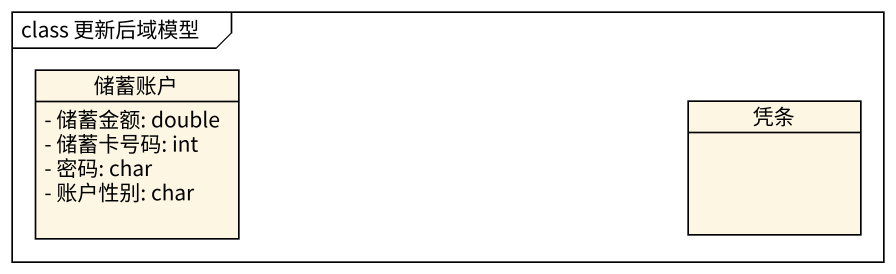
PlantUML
@startuml
mainframe class 更新后域模型
hide circle
hide empty members
skinparam classAttributeIconSize 0
class 储蓄账户 {
  - 储蓄金额: double
  - 储蓄卡号码: int
  - 密码: char
  - 账户性别: char
}
class 凭条
@enduml
